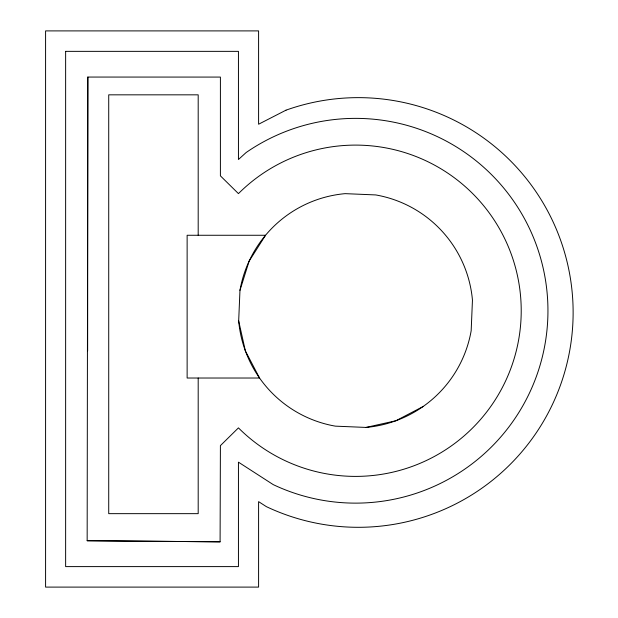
<?xml version="1.0" encoding="UTF-8"?>
<svg xmlns="http://www.w3.org/2000/svg" width="618" height="618" viewBox="0 0 618 618"><rect width="100%" height="100%" fill="white"/><g stroke="black" fill="none" stroke-linecap="round" stroke-linejoin="round"><path stroke-width="0.93" d="M87.64 350.877L87.826 77.057L220.402 77.08L220.402 175.844L238.44 193.619A165.647 165.647 0 0 1 472.7 193.619A165.647 165.647 0 0 1 472.7 427.88A165.647 165.647 0 0 1 238.44 427.88L220.402 445.64L220.093 541.824L87.161 540.727L87.826 77.057M238.679 320.974L239.962 290.367L249.124 261.136L265.539 235.265L187.13 235.265L187.13 378.023L259.552 378.023L245.361 350.869L238.679 320.974A117.35 117.35 0 0 0 335.389 426.15L366.003 427.432L395.899 420.75L423.044 406.559M220.093 541.824L87.161 540.727M198.193 235.265L198.193 94.832L108.722 94.832L108.722 513.658L198.193 513.658L198.193 378.023M366.003 427.432A117.35 117.35 0 0 0 471.171 330.723L472.453 300.109A117.35 117.35 0 0 0 375.744 194.933L345.138 193.65A117.35 117.35 0 0 0 239.962 290.367M65.632 51.356L65.632 566.606L238.44 566.606L238.44 462.164L273.233 484.62A192.376 192.376 0 0 0 547.309 295.118A192.376 192.376 0 0 0 246.157 152.515L238.44 159.506L238.44 51.356L65.632 51.356M286.01 110.166L258.594 124.233L258.594 30.9L45.585 30.9L45.585 587.1L258.594 587.1L258.594 501.631L266.35 506.636A214.832 214.832 0 0 0 572.863 323.114A214.832 214.832 0 0 0 286.01 110.166"/></g></svg>
